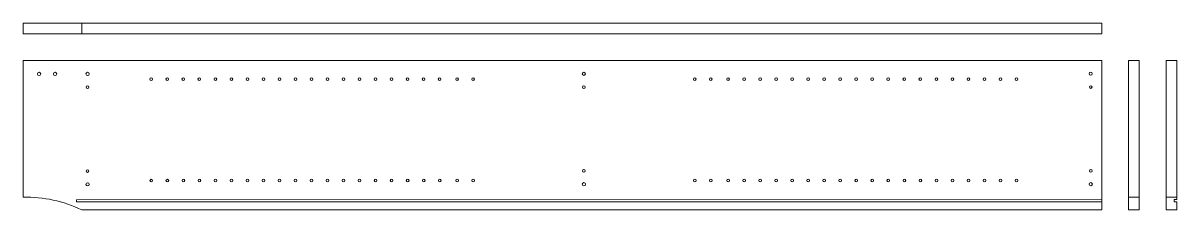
# Model space of a CAD drawing. Header units: millimetres. Extents: x -1085 to 10527, y 119 to 3003.
# Drawn here: x 310.2 to 526.3, y 1281.3 to 1316.3 of the extents above; entities that cross this region are included whole.
import ezdxf

# ---------------------------------------------------------------- set-up
doc = ezdxf.new("R2010")
doc.units = ezdxf.units.MM
doc.layers.add('A-LINE-GRPH', color=15, linetype='Continuous', lineweight=13)

msp = doc.modelspace()

# ---------------------------------------------------------------- linework, layer by layer
at = {"layer": 'A-LINE-GRPH'}
for p, q in [((512.21, 1316.33), (310.21, 1316.33)), ((310.21, 1316.33), (310.21, 1314.33)), ((321.22, 1314.33), (321.22, 1316.33)), ((512.21, 1314.33), (512.21, 1316.33)), ((310.21, 1314.33), (512.21, 1314.33)), ((517.22, 1283.66), (519.21, 1283.66)), ((526.25, 1283.66), (524.26, 1283.66)), ((525.75, 1282.83), (525.75, 1283.23)), ((525.75, 1283.23), (526.25, 1283.23)), ((526.25, 1282.83), (525.75, 1282.83))]:
    msp.add_line(p, q, dxfattribs=at)
at = {"layer": 'A-LINE-GRPH', "ltscale": 0.1}
for p, q in [((512.21, 1309.33), (310.21, 1309.29)), ((310.22, 1283.66), (310.21, 1309.29)), ((517.22, 1283.23), (517.21, 1309.33)), ((526.25, 1283.23), (526.26, 1309.33)), ((512.22, 1283.23), (320.22, 1283.19)), ((320.22, 1282.79), (320.22, 1283.19)), ((512.22, 1282.83), (320.22, 1282.79)), ((512.22, 1281.33), (321.22, 1281.29)), ((517.22, 1281.33), (517.22, 1283.23)), ((526.25, 1281.33), (526.25, 1282.83))]:
    msp.add_line(p, q, dxfattribs=at)
at = {"layer": 'A-LINE-GRPH', "ltscale": 0.02}
for p, q in [((512.21, 1309.33), (512.21, 1281.33)), ((517.21, 1309.33), (519.21, 1309.33)), ((519.21, 1309.33), (519.21, 1281.33)), ((524.26, 1309.33), (524.26, 1281.33)), ((526.26, 1309.33), (524.26, 1309.33)), ((517.21, 1281.33), (519.21, 1281.33)), ((526.26, 1281.33), (524.26, 1281.33))]:
    msp.add_line(p, q, dxfattribs=at)
at = {"layer": 'A-LINE-GRPH', "ltscale": 0.1}
for centre, radius in [((415.21, 1306.81), 0.3), ((510.11, 1306.83), 0.3), ((313.21, 1306.79), 0.3), ((316.21, 1306.79), 0.3), ((322.28, 1306.79), 0.3), ((334.21, 1305.79), 0.25), ((337.21, 1305.79), 0.25), ((340.21, 1305.8), 0.25), ((343.21, 1305.8), 0.25), ((346.21, 1305.8), 0.25), ((349.21, 1305.8), 0.25), ((352.21, 1305.8), 0.25), ((355.21, 1305.8), 0.25), ((358.21, 1305.8), 0.25), ((361.21, 1305.8), 0.25), ((364.21, 1305.8), 0.25), ((367.21, 1305.8), 0.25), ((370.21, 1305.8), 0.25), ((373.21, 1305.8), 0.25), ((376.21, 1305.8), 0.25), ((379.21, 1305.8), 0.25), ((382.21, 1305.8), 0.25), ((385.21, 1305.8), 0.25), ((388.21, 1305.8), 0.25), ((391.46, 1305.8), 0.25), ((394.46, 1305.81), 0.25), ((435.96, 1305.81), 0.25), ((438.96, 1305.81), 0.25), ((442.21, 1305.81), 0.25), ((445.21, 1305.81), 0.25), ((448.21, 1305.81), 0.25), ((451.21, 1305.82), 0.25), ((454.21, 1305.82), 0.25), ((457.21, 1305.82), 0.25), ((460.21, 1305.82), 0.25), ((463.21, 1305.82), 0.25), ((466.21, 1305.82), 0.25), ((469.21, 1305.82), 0.25), ((472.21, 1305.82), 0.25), ((475.21, 1305.82), 0.25), ((478.21, 1305.82), 0.25), ((481.21, 1305.82), 0.25), ((484.21, 1305.82), 0.25), ((487.21, 1305.82), 0.25), ((490.21, 1305.82), 0.25), ((493.21, 1305.82), 0.25), ((496.21, 1305.82), 0.25), ((322.28, 1304.29), 0.25), ((415.21, 1304.31), 0.25), ((510.11, 1304.33), 0.25), ((322.28, 1288.59), 0.25), ((415.22, 1288.61), 0.25), ((510.12, 1288.63), 0.25), ((322.28, 1286.09), 0.3), ((334.22, 1286.79), 0.25), ((337.22, 1286.79), 0.25), ((340.22, 1286.8), 0.25), ((343.22, 1286.8), 0.25), ((346.22, 1286.8), 0.25), ((349.22, 1286.8), 0.25), ((352.22, 1286.8), 0.25), ((355.22, 1286.8), 0.25), ((358.22, 1286.8), 0.25), ((361.22, 1286.8), 0.25), ((364.22, 1286.8), 0.25), ((367.22, 1286.8), 0.25), ((370.22, 1286.8), 0.25), ((373.22, 1286.8), 0.25), ((376.22, 1286.8), 0.25), ((379.22, 1286.8), 0.25), ((382.22, 1286.8), 0.25), ((385.22, 1286.8), 0.25), ((388.22, 1286.8), 0.25), ((391.47, 1286.8), 0.25), ((394.47, 1286.81), 0.25), ((415.22, 1286.11), 0.3), ((435.97, 1286.81), 0.25), ((438.97, 1286.81), 0.25), ((442.22, 1286.81), 0.25), ((445.22, 1286.81), 0.25), ((448.22, 1286.81), 0.25), ((451.22, 1286.82), 0.25), ((454.22, 1286.82), 0.25), ((457.22, 1286.82), 0.25), ((460.22, 1286.82), 0.25), ((463.22, 1286.82), 0.25), ((466.22, 1286.82), 0.25), ((469.22, 1286.82), 0.25), ((472.22, 1286.82), 0.25), ((475.22, 1286.82), 0.25), ((478.22, 1286.82), 0.25), ((481.22, 1286.82), 0.25), ((484.22, 1286.82), 0.25), ((487.22, 1286.82), 0.25), ((490.22, 1286.82), 0.25), ((493.22, 1286.82), 0.25), ((496.22, 1286.82), 0.25), ((510.12, 1286.13), 0.3)]:
    msp.add_circle(centre, radius, dxfattribs=at)
msp.add_arc((310.95, 1260.37), 23.3, 63.8641, 91.8076, dxfattribs=at)

doc.saveas('drawing.dxf')
